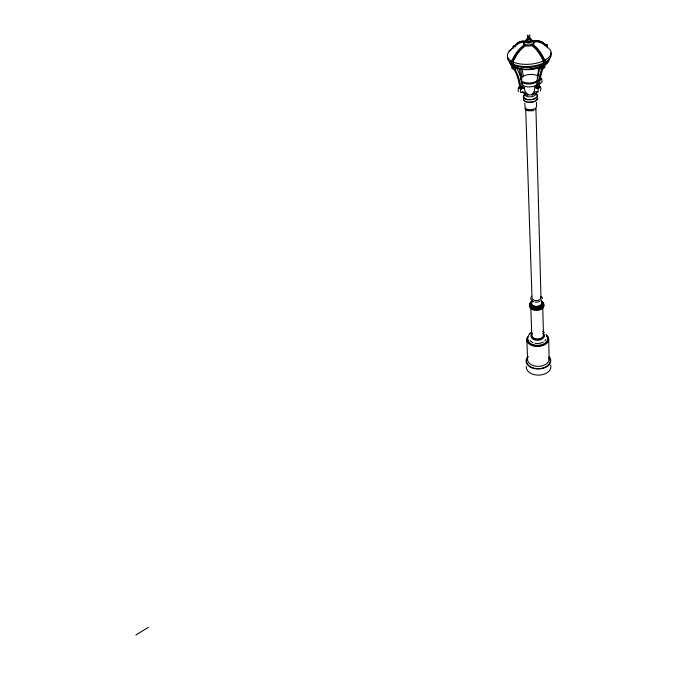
<?xml version="1.0" encoding="UTF-8"?>
<svg xmlns="http://www.w3.org/2000/svg" width="687" height="687" viewBox="0 0 687 687"><rect width="100%" height="100%" fill="white"/><g stroke="black" fill="none" stroke-linecap="round" stroke-linejoin="round"><path stroke-width="1.03" d="M536.495 102.397L536.461 105.102M530.673 298.149L530.75 299.24M542.352 298.605L541.734 296.492M527.874 38.266L528.861 38.592L529.325 37.948M528.861 334.809L529.926 333.393M531.034 297.093L531.79 296.166M510.827 49.799L511.832 48.777M508.998 51.199L511.66 48.622M510.647 49.971L513.103 47.575M510.613 61.547L511.274 60.954A2.765 1.821 -63.9 0 0 512.399 59.511L512.502 59.288A28.27 18.317 -63.4 0 1 522.232 46.321A9.833 6.415 -64 0 1 524.636 44.784L525.478 45.728A25.505 16.522 -63.5 0 0 514.915 58.301A9.876 6.526 -64 0 1 513.507 60.542A1.709 1.125 -63.7 0 0 513 61.993L513.086 64.157L511.549 64.887L510.742 64.492L510.613 61.547L511.429 61.933L511.549 64.887M511.429 61.933L512.09 61.341A2.765 1.821 -63.9 0 0 513.215 59.898L513.318 59.675A28.287 18.317 -63.4 0 1 523.047 46.699A9.833 6.415 -64 0 1 525.452 45.153M530.089 333.264L531.652 332.087M135.863 635.011L148.461 627.317M518.805 91.491L518.238 91.251L518.144 89.001A1.099 0.721 -62.5 0 1 518.582 87.962L519.939 87.309M532.296 93.913A12.813 7.411 67.2 0 1 531.566 94.377L532.528 94.858L534.349 93.964M535.92 87.799L538.179 88.46L538.153 87.369L536.358 86.485L536.384 87.575M537.784 87.189L539.63 86.287L540.025 87.558M538.153 87.369L539.999 86.468M532.631 93.63A12.813 7.411 67.2 0 0 534.589 89.542A11.911 6.887 67.1 0 0 534.752 87.223L537.723 88.683L540.48 87.335A1.073 0.635 66.9 0 1 540.909 88.357L540.48 90.89M524.799 93.776A5.951 3.847 -62.5 0 0 525.057 93.793L527.453 94.995L528.543 94.463M534.752 87.223L537.509 85.884A11.902 6.913 67.2 0 1 537.509 86.287M536.702 86.656L538.015 87.077A61.778 37.845 65.5 0 1 542.06 68.339L540.214 67.695L542.498 68.769L544.37 67.867M518.977 88.159L519.355 86.88L520.952 87.67M518.934 87.077L520.531 87.876L522.575 86.888L523.013 88.168M539.424 78.739L541.038 77.957L541.468 79.237A1.099 0.704 -62.8 0 1 541.94 79.829L541.914 82.371L540.291 83.419A4.38 2.8 -62.5 0 0 538.96 84.656M522.618 87.97L520.574 88.958L520.531 87.876M539.724 79.692L541.064 79.039M527.453 94.995A5.968 3.847 -62.5 0 1 525.083 93.26A4.397 2.851 -62.2 0 0 522.386 92.118L520.72 92.659L520.54 90.195A1.108 0.721 -62.5 0 1 520.969 89.155L524.344 87.524A12.272 7.9 -62.7 0 0 524.688 89.825A13.208 8.493 -62.7 0 0 528.088 94.265M539.458 80.207L541.468 79.237M544.705 63.779L545.641 63.324L545.581 60.353L544.98 59.795A2.705 1.623 68.2 0 1 543.932 58.421L543.829 58.206A27.463 16.05 67.8 0 0 534.778 45.857A9.558 5.633 68.4 0 0 532.648 44.483L531.721 45.497A24.766 14.47 67.8 0 1 541.442 57.382A9.67 5.805 68.4 0 0 542.773 59.537A1.666 0.996 68.1 0 1 543.297 60.963L543.34 63.144L544.705 63.779L544.645 60.8L544.044 60.241A2.705 1.614 68.2 0 1 542.996 58.867L542.893 58.653A27.471 16.033 67.8 0 0 533.842 46.295A9.558 5.633 68.4 0 0 531.704 44.921M545.229 64.595L544.808 64.398L544.868 67.077L543.46 67.747L543.408 65.067L545.229 64.595L545.195 62.895M543.46 67.747L541.562 66.854L541.545 66.15L542.661 66.012A20.043 9.3 -4.8 0 1 514.211 66.948L515.284 67.017L515.319 67.712L513.163 68.734L511.961 68.15L511.849 65.497L513.06 66.081L513.163 68.734M513.412 68.039L514.219 68.425L515.516 67.815L514.709 67.429A19.416 9.017 -4.8 0 0 542.266 66.519L541.322 66.965L542.472 67.506L543.408 67.06M520.798 78.661L521.845 79.177L520.798 78.661A57.296 31.482 68 0 0 519.406 69.31M544.645 60.8L545.581 60.353M543.108 63.256L544.49 63.238L543.108 63.256A2.413 1.434 68 0 1 541.923 64.655L541.957 66.347M541.923 64.655L542.627 64.32A20.06 9.292 -4.8 0 1 514.142 65.274M511.961 68.15L512.811 67.747L512.657 68.906L514.271 69.688L516.658 68.356A49 32.77 -61.8 0 1 521.983 86.974L522.18 87.077M511.909 64.329L513.283 64.252A2.473 1.623 -63.7 0 0 514.752 65.566L514.821 67.24M511.308 64.037L511.377 65.72L513.06 66.081M510.742 64.492L511.506 64.131M513.241 48.193L513.163 46.244L514.649 45.806A2.645 1.529 68.8 0 0 514.924 45.806M528.363 38.807C526.783 39.537 530.201 39.829 529.351 38.833M547.479 47.91L547.419 44.973L546.766 45.007A2.748 1.76 -64.4 0 1 545.615 44.646L545.504 44.526A28.296 18.326 -63.4 0 0 535.456 40.902A9.824 6.355 -64.1 0 0 533.052 41.606L532.227 41.237L532.245 41.813M513.163 46.244L513.721 46.235A2.645 1.52 68.8 0 0 514.657 45.797L514.743 45.677A27.48 16.041 67.8 0 1 522.996 41.375A9.506 5.556 68.5 0 1 525.066 41.916L525.091 42.482M547.419 44.973L545.942 44.638A2.748 1.76 -64.4 0 1 545.117 44.526M525.478 45.728L524.636 44.784M544.963 63.006L545.641 63.324M544.113 66.716L544.868 67.077M513.283 64.252L512.682 63.968A21.915 10.116 -4.8 0 0 543.812 62.921A2.413 1.434 68 0 1 543.649 63.711M540.635 78.155L540.429 78.06A60.422 37.27 -63.4 0 1 540.686 74.333M538.677 86.459L540.48 87.335M524.344 87.524L521.948 86.339A12.246 7.9 -62.8 0 0 521.991 86.94L520.755 87.575A61.839 41.658 -61.4 0 0 514.838 69.224M518.582 87.962L520.969 89.155M542.653 331.392L544.447 332.353M519.69 83.213L519.518 82.749M524.782 103.153L524.98 105.841M512.519 64.621L512.588 66.304M514.219 68.425L514.271 69.688M526.809 339.086L527.573 358.889A10.803 7.136 -1.4 0 0 539.106 366.343A10.803 7.136 -1.4 0 0 548.922 357.609M530.828 307.931L531.772 335.101M525.718 109.19L532.004 297.763A4.5 2.791 -2.3 0 0 537.389 300.545A4.5 2.791 -2.3 0 0 540.514 296.483M532.648 44.483L532.665 45.05M542.747 307.072L543.469 335.35M535.937 108.932L540.978 297.892M543.786 63.573L543.821 65.265M548.707 339.584L549.136 359.464M542.472 67.506L542.498 68.769M548.75 59.116A19.425 9.017 -4.8 0 1 545.59 63.797M541.468 66.175A19.425 9.017 -4.8 0 1 537.998 67.429M537.071 67.687A19.425 9.017 -4.8 0 1 530.089 68.88M522.077 68.734A19.425 9.017 -4.8 0 1 520.214 68.451M518.47 68.065A19.425 9.017 -4.8 0 1 515.542 67.111M549.368 59.091A20.043 9.3 -4.8 0 1 544.525 65.016M511.36 65.085A20.043 9.3 -4.8 0 1 509.419 61.272M548.758 59.812A19.416 9.017 -4.8 0 1 545.607 64.501M511.291 64.93A19.416 9.017 -4.8 0 1 510.389 63.47M550.682 52.762A21.915 10.116 -4.8 0 1 545.461 62.053M510.965 63.006A21.915 10.116 -4.8 0 1 507.53 56.909M537.191 91.663A5.797 3.375 66.9 0 1 535.267 93.518M537.723 88.683A1.082 0.635 66.8 0 1 538.153 89.705L538.136 92.178L536.684 91.715A4.294 2.508 66.5 0 0 534.443 93.003A5.805 3.366 66.8 0 1 532.528 94.858M539.398 86.399A61.744 37.905 65.5 0 1 543.46 67.669M536.933 86.545A48.674 29.558 66 0 1 540.446 67.584M543.786 59.185A1.666 0.996 68.1 0 1 543.924 59.408M543.391 58.635A9.661 5.805 68.4 0 1 543.082 58.172M542.653 57.442A9.661 5.805 68.4 0 1 542.378 56.935M536.255 48.176A24.758 14.487 67.9 0 1 537.114 49.103M513.155 65.016A2.465 1.623 -63.7 0 1 512.837 64.569M524.55 93.724A5.951 3.847 -62.5 0 1 522.695 92.067A4.388 2.851 -62.2 0 0 522.567 91.809M514.391 69.945A61.77 41.658 -61.4 0 1 519.552 86.974M512.871 59.924A9.867 6.526 -64.1 0 1 512.7 60.155M522.232 69.327A45.771 25.488 68 0 1 523.133 76.729M520.858 69.98A45.797 25.445 68 0 1 521.759 77.382M514.597 47.017A1.632 0.945 68.6 0 1 514.915 46.664M515.611 46.209A9.412 5.419 69.1 0 1 515.344 46.415M516.667 45.059A24.758 14.461 67.9 0 1 524.198 42.354M515.593 45.368A2.645 1.529 68.8 0 1 515.259 45.694M515.679 45.239A27.463 16.059 67.8 0 1 517.517 43.238M518.213 42.706A27.463 16.059 67.8 0 1 523.932 40.937A9.506 5.565 68.6 0 1 525.83 41.392M537.775 80.302A9 4.294 -4.6 0 1 524.275 82.397A9 4.294 -4.6 0 1 524.026 75.828A9 4.294 -4.6 0 1 537.62 76.008M536.203 94.256A6.724 3.28 -4.5 0 1 534.838 98.516A6.724 3.28 -4.5 0 1 526.199 99.091A6.724 3.28 -4.5 0 1 524.602 95.021M536.599 94.11A7.196 3.512 -4.5 0 1 535.147 98.679A7.196 3.512 -4.5 0 1 525.907 99.289A7.196 3.512 -4.5 0 1 524.198 94.935M536.367 105.704A5.848 2.894 -4.4 0 1 530.845 109.722A5.848 2.894 -4.4 0 1 525.117 106.425M535.817 93.836A5.453 2.654 -4.5 0 1 535.654 94.531M535.13 95.21A5.453 2.654 -4.5 0 1 529.042 96.858A5.453 2.654 -4.5 0 1 524.945 94.548M537.689 98.335A7.179 3.521 -4.4 0 1 529.686 102.372A7.179 3.521 -4.4 0 1 523.588 98.344M537.311 98.361A6.801 3.332 -4.4 0 1 537.105 99.237M536.453 100.087A6.801 3.332 -4.4 0 1 535.396 100.852M534.005 101.478A6.801 3.332 -4.4 0 1 528.835 102.148M527.187 101.916A6.801 3.332 -4.4 0 1 525.77 101.478M524.679 100.852A6.801 3.332 -4.4 0 1 523.983 100.096M537.595 83.634A7.789 3.736 -4.6 0 1 528.14 86.94A7.789 3.736 -4.6 0 1 522.532 82.715M537.801 81.255A9 4.294 -4.6 0 1 528.887 83.994A9 4.294 -4.6 0 1 521.304 81.332M533.825 93.733A3.993 1.941 -4.5 0 1 533.198 94.179M532.382 94.54A3.993 1.941 -4.5 0 1 527.556 94.548M535.894 109.121A5.84 2.894 -4.3 0 1 534.984 109.783M533.782 110.324A5.84 2.894 -4.3 0 1 530.871 110.899M529.351 110.899A5.84 2.894 -4.3 0 1 524.971 108.366M529.385 35.071A1.374 0.618 -5 0 1 529.608 35.99A1.374 0.618 -5 0 1 527.513 36.076A1.374 0.618 -5 0 1 528.02 35.123M529.402 38.171A2.104 0.953 -5 0 1 530.476 39.528A2.104 0.953 -5 0 1 527.144 39.855A2.104 0.953 -5 0 1 527.796 38.326M530.656 40.001A2.104 0.953 -4.9 0 1 529.857 41.289A2.104 0.953 -4.9 0 1 527.075 41.229A2.104 0.953 -4.9 0 1 527.384 39.923M530.553 39.219A3.212 1.451 -4.9 0 1 531.085 41.4A3.212 1.451 -4.9 0 1 526.182 41.589A3.212 1.451 -4.9 0 1 527.358 39.339M531.206 40.421A3.212 1.451 -4.9 0 1 531.3 42.293A3.212 1.451 -4.9 0 1 527.255 42.938A3.212 1.451 -4.9 0 1 525.77 41.289M531.635 40.524A5.058 2.293 -4.9 0 1 532.769 43.805A5.058 2.293 -4.9 0 1 525.34 44.526A5.058 2.293 -4.9 0 1 525.521 41.126M533.387 42.439A5.058 2.293 -4.9 0 1 533.06 44.758M532.193 45.273A5.058 2.293 -4.9 0 1 525.066 45.54M524.336 45.084A5.058 2.293 -4.9 0 1 524.104 43.35M548.741 48.236A21.941 10.099 -4.8 0 1 544.611 60.319M543.769 60.739A21.941 10.099 -4.8 0 1 512.596 61.804M511.695 61.341A21.941 10.099 -4.8 0 1 509.745 50.829M546.44 46.716A21.941 10.099 -4.8 0 1 548.063 47.704M530.012 37.115A1.374 0.618 -5 0 1 529.05 37.897A1.374 0.618 -5 0 1 527.393 37.639A1.374 0.618 -5 0 1 528.071 36.815M539.793 69.37A48.09 29.936 -63.5 0 1 540.094 67.446M537.99 76.266A48.038 29.945 -63.5 0 1 538.574 68.794M539.956 42.293A25.488 16.522 -63.5 0 1 540.798 42.688M532.227 41.237A9.816 6.355 -64.2 0 1 534.632 40.533A28.27 18.326 -63.4 0 1 543.949 43.47M545.933 46.347A1.7 1.091 -64.2 0 0 545.375 45.531A9.798 6.269 -64.6 0 1 544.516 45.136M533.069 42.182A25.505 16.514 -63.5 0 1 543.906 44.672A9.798 6.269 -64.6 0 0 544.362 45.033M541.682 300.958A6.707 4.191 -2.2 0 1 541.124 306.891A6.707 4.191 -2.2 0 1 531.652 306.745A6.707 4.191 -2.2 0 1 532.253 300.82M545.925 334.5A10.975 7.11 -1.7 0 1 545.736 344.127A10.975 7.11 -1.7 0 1 530.914 345.063A10.975 7.11 -1.7 0 1 528.638 335.591M543.159 302.675A7.222 4.517 -2.2 0 1 540.489 308.618A7.222 4.517 -2.2 0 1 530.905 307.682A7.222 4.517 -2.2 0 1 531.944 301.576M541.708 301.447A5.659 3.529 -2.2 0 1 540.025 305.913A5.659 3.529 -2.2 0 1 532.76 305.809A5.659 3.529 -2.2 0 1 531.953 301.31M541.725 302.151A5.659 3.529 -2.2 0 1 540.042 306.617A5.659 3.529 -2.2 0 1 532.777 306.505A5.659 3.529 -2.2 0 1 531.97 302.005M543.469 333.238A6.544 4.225 -1.8 0 1 541.519 338.562A6.544 4.225 -1.8 0 1 533.112 338.39A6.544 4.225 -1.8 0 1 532.176 332.997M548.973 357.094A11.859 7.849 -1.4 0 1 538.213 368.644A11.859 7.849 -1.4 0 1 528.011 357.146M549.42 356.939A12.366 8.184 -1.4 0 1 545.796 367.262A12.366 8.184 -1.4 0 1 529.892 366.841A12.366 8.184 -1.4 0 1 528.131 356.39M541.682 302.383A5.135 3.203 -2.2 0 1 536.341 306.359A5.135 3.203 -2.2 0 1 531.79 302.237M543.262 303.852A6.698 4.191 -2.2 0 1 536.298 309.047A6.698 4.191 -2.2 0 1 530.364 303.654M543.803 304.873A7.214 4.517 -2.2 0 1 536.298 310.472A7.214 4.517 -2.2 0 1 529.909 304.659M542.859 333.444A5.865 3.787 -1.8 0 1 538.033 339.009A5.865 3.787 -1.8 0 1 532.064 334.131M544.052 335.127A6.544 4.225 -1.7 0 1 537.251 340.323A6.544 4.225 -1.7 0 1 531.455 334.852M546.732 335.703A10.082 6.526 -1.7 0 1 538.445 345.312A10.082 6.526 -1.7 0 1 528.191 336.862M546.74 336.269A10.082 6.526 -1.7 0 1 539.759 345.741A10.082 6.526 -1.7 0 1 527.702 339.112M550.622 365.08A12.306 8.192 -1.3 0 1 539.458 375.093A12.306 8.192 -1.3 0 1 526.319 366.523M541.416 299.833A5.152 3.203 -2.3 0 1 540.824 300.605M539.939 301.258A5.152 3.203 -2.3 0 1 534.881 302.014M533.67 301.679A5.152 3.203 -2.3 0 1 531.48 299.687M545.796 339.567A8.519 5.513 -1.7 0 1 544.825 340.881M543.365 342.006A8.519 5.513 -1.7 0 1 534.975 343.251M532.975 342.65A8.519 5.513 -1.7 0 1 530.063 340.546M531.798 110.444A5.135 2.542 -4.3 0 1 530.458 110.564M529.136 110.513A5.135 2.542 -4.3 0 1 527.942 110.281M526.929 109.903A5.135 2.542 -4.3 0 1 526.19 109.388"/></g></svg>
